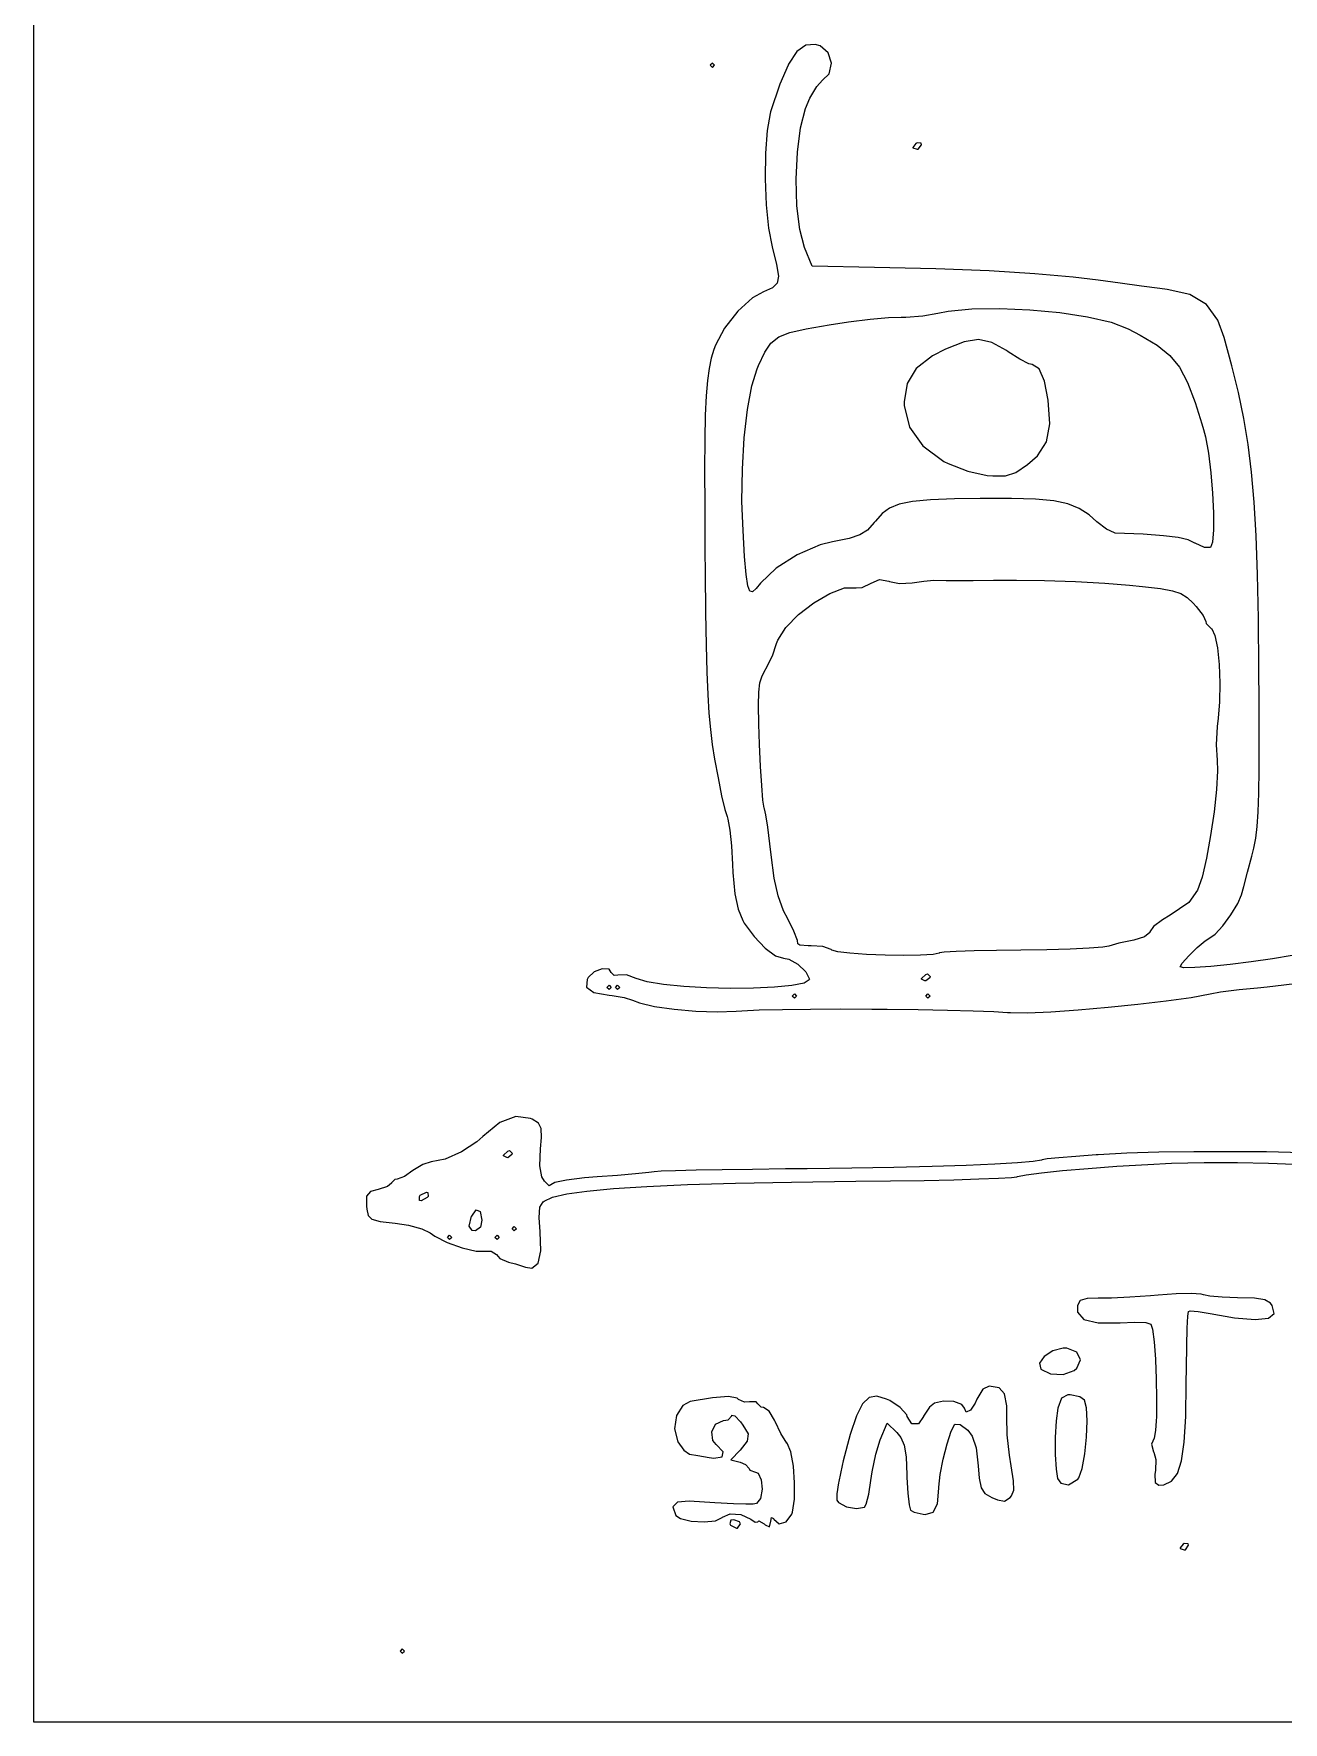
# Model space of a CAD drawing. Extents: x 10 to 96, y -67.8 to -17.5.
# Drawn here: x 9.97 to 26.97, y -62.53 to -39.54 of the extents above; entities that cross this region are included whole.
import ezdxf

# ---------------------------------------------------------------- set-up
doc = ezdxf.new("R2010")
doc.units = 0
doc.layers.add('BLACK', color=7, linetype='CONTINUOUS')

msp = doc.modelspace()

# ---------------------------------------------------------------- linework, layer by layer
at = {"layer": 'BLACK', "linetype": 'CONTINUOUS'}
for p, q in [((9.96582, -40), (9.96582, -17.474365)), ((20.474501, -39.696113), (20.355489, -39.78259)), ((20.605173, -39.687273), (20.474501, -39.696113)), ((20.669423, -39.70596), (20.605173, -39.687273)), ((20.782213, -39.801131), (20.669423, -39.70596)), ((19.20485, -39.941339), (19.17552, -39.970669)), ((19.17552, -39.970669), (19.20485, -40)), ((19.23418, -39.970669), (19.20485, -39.941339)), ((19.20485, -40), (19.23418, -39.970669)), ((20.23471, -39.970669), (20.123639, -40.226878)), ((20.240935, -39.956309), (20.23471, -39.970669)), ((20.355489, -39.78259), (20.240935, -39.956309)), ((20.824187, -39.943734), (20.782213, -39.801131)), ((20.791794, -40.087088), (20.824187, -39.943734)), ((9.96582, -62.525635), (9.96582, -40)), ((20.62358, -40.259575), (20.704998, -40.173677)), ((20.704998, -40.173677), (20.791794, -40.087088)), ((20.123639, -40.226878), (19.996402, -40.603901)), ((20.470356, -40.559235), (20.531407, -40.418185)), ((20.531407, -40.418185), (20.62358, -40.259575)), ((19.989887, -40.626285), (19.949051, -40.859796)), ((19.996402, -40.603901), (19.989887, -40.626285)), ((20.402332, -40.822741), (20.470356, -40.559235)), ((19.949051, -40.859796), (19.926757, -41.168746)), ((20.360364, -41.155948), (20.402332, -40.822741)), ((21.973669, -41.038598), (21.932564, -41.088681)), ((21.932564, -41.088681), (21.934089, -41.094535)), ((21.934089, -41.094535), (21.991224, -41.114549)), ((21.991224, -41.026558), (21.973669, -41.038598)), ((22.045279, -41.031209), (21.991224, -41.026558)), ((21.991224, -41.114549), (22.007303, -41.112162)), ((22.007303, -41.112162), (22.049885, -41.052427)), ((22.049885, -41.052427), (22.045279, -41.031209)), ((19.926757, -41.168746), (19.922633, -41.517333)), ((20.344683, -41.522167), (20.360364, -41.155948)), ((19.922633, -41.517333), (19.936306, -41.869753)), ((20.355519, -41.88471), (20.344683, -41.522167)), ((19.936306, -41.869753), (19.967404, -42.190202)), ((20.393101, -42.206887), (20.355519, -41.88471)), ((19.967404, -42.190202), (20.015553, -42.442878)), ((20.45766, -42.45201), (20.393101, -42.206887)), ((20.015553, -42.442878), (20.077631, -42.681715)), ((20.458468, -42.45401), (20.45766, -42.45201)), ((20.561651, -42.708252), (20.458468, -42.45401)), ((20.077631, -42.681715), (20.103189, -42.840109)), ((21.408424, -42.723287), (20.561651, -42.708252)), ((22.245672, -42.743234), (21.408424, -42.723287)), ((22.97198, -42.771534), (22.245672, -42.743234)), ((20.08557, -42.9375), (20.019909, -42.999886)), ((20.103189, -42.840109), (20.08557, -42.9375)), ((23.593454, -42.808533), (22.97198, -42.771534)), ((24.116203, -42.854578), (23.593454, -42.808533)), ((24.454966, -42.89637), (24.116203, -42.854578)), ((24.753143, -42.938295), (24.454966, -42.89637)), ((25.047176, -42.978481), (24.753143, -42.938295)), ((19.751471, -43.139385), (19.550517, -43.320786)), ((19.901342, -43.053263), (19.751471, -43.139385)), ((20.019909, -42.999886), (19.901342, -43.053263)), ((25.293295, -43.010992), (25.047176, -42.978481)), ((25.393534, -43.023593), (25.293295, -43.010992)), ((25.705411, -43.09384), (25.393534, -43.023593)), ((25.929246, -43.227373), (25.705411, -43.09384)), ((19.550517, -43.320786), (19.370523, -43.547785)), ((21.054925, -43.465497), (21.349855, -43.428665)), ((21.349855, -43.428665), (21.600971, -43.405032)), ((21.600971, -43.405032), (21.772464, -43.398485)), ((21.772464, -43.398485), (21.838094, -43.398772)), ((21.838094, -43.398772), (22.070622, -43.382907)), ((22.070622, -43.382907), (22.271078, -43.348051)), ((22.271078, -43.348051), (22.412784, -43.318704)), ((22.412784, -43.318704), (22.734898, -43.286871)), ((22.734898, -43.286871), (23.114962, -43.280944)), ((23.114962, -43.280944), (23.523863, -43.29857)), ((23.523863, -43.29857), (23.93249, -43.3374)), ((23.93249, -43.3374), (24.311728, -43.395081)), ((24.311728, -43.395081), (24.632465, -43.469263)), ((26.084507, -43.44051), (25.929246, -43.227373)), ((19.370523, -43.547785), (19.244562, -43.783602)), ((20.106972, -43.668529), (20.259161, -43.607967)), ((20.259161, -43.607967), (20.48062, -43.558065)), ((20.48062, -43.558065), (20.794692, -43.504581)), ((20.794692, -43.504581), (21.054925, -43.465497)), ((24.632465, -43.469263), (24.865589, -43.557595)), ((24.865589, -43.557595), (25.026948, -43.644336)), ((25.026948, -43.644336), (25.256608, -43.782555)), ((26.171399, -43.675617), (26.084507, -43.44051)), ((19.223418, -43.841105), (19.187152, -43.960483)), ((19.244562, -43.783602), (19.223418, -43.841105)), ((19.832569, -44.056609), (19.917021, -43.878607)), ((19.917021, -43.878607), (20.000707, -43.753995)), ((20.000707, -43.753995), (20.106972, -43.668529)), ((22.376386, -43.837979), (22.201036, -43.928294)), ((22.630583, -43.736943), (22.376386, -43.837979)), ((22.827861, -43.705232), (22.630583, -43.736943)), ((23.007015, -43.744327), (22.827861, -43.705232)), ((23.206843, -43.85571), (23.007015, -43.744327)), ((23.228933, -43.870526), (23.206843, -43.85571)), ((23.387716, -43.969762), (23.228933, -43.870526)), ((25.256608, -43.782555), (25.429185, -43.920617)), ((26.276237, -44.064356), (26.171399, -43.675617)), ((19.158084, -44.096926), (19.135577, -44.262962)), ((19.187152, -43.960483), (19.158084, -44.096926)), ((19.740064, -44.334744), (19.811539, -44.104415)), ((19.811539, -44.104415), (19.832569, -44.056609)), ((21.978563, -44.100737), (21.854037, -44.304411)), ((22.201036, -43.928294), (21.978563, -44.100737)), ((23.513577, -44.033645), (23.387716, -43.969762)), ((23.558329, -44.046507), (23.513577, -44.033645)), ((23.650928, -44.103586), (23.558329, -44.046507)), ((23.724528, -44.273029), (23.650928, -44.103586)), ((25.429185, -43.920617), (25.561729, -44.081332)), ((25.561729, -44.081332), (25.671292, -44.287509)), ((26.36444, -44.427247), (26.276237, -44.064356)), ((19.135577, -44.262962), (19.118997, -44.471121)), ((19.681611, -44.656153), (19.740064, -44.334744)), ((21.854037, -44.304411), (21.815243, -44.554923)), ((23.77605, -44.52875), (23.724528, -44.273029)), ((25.671292, -44.287509), (25.774926, -44.561956)), ((19.118997, -44.471121), (19.10771, -44.733934)), ((21.815243, -44.554923), (21.816482, -44.603132)), ((23.797939, -44.850154), (23.77605, -44.52875)), ((25.774926, -44.561956), (25.865403, -44.850154)), ((26.437447, -44.779287), (26.36444, -44.427247)), ((19.10771, -44.733934), (19.101081, -45.063929)), ((19.638413, -45.042899), (19.681611, -44.656153)), ((21.816482, -44.603132), (21.887036, -44.897141)), ((26.496696, -45.135472), (26.437447, -44.779287)), ((19.612702, -45.469237), (19.638413, -45.042899)), ((21.887036, -44.897141), (22.066606, -45.150047)), ((23.751716, -45.09545), (23.797939, -44.850154)), ((25.865403, -44.850154), (25.88968, -44.927482)), ((25.88968, -44.927482), (25.915286, -45.027841)), ((25.915286, -45.027841), (25.955375, -45.252815)), ((19.101081, -45.063929), (19.098474, -45.473638)), ((22.066606, -45.150047), (22.356131, -45.363258)), ((23.629504, -45.289211), (23.751716, -45.09545)), ((25.955375, -45.252815), (25.98808, -45.518116)), ((26.543625, -45.510801), (26.496696, -45.135472)), ((19.098474, -45.473638), (19.099257, -45.975589)), ((19.606711, -45.909424), (19.612702, -45.469237)), ((22.356131, -45.363258), (22.413584, -45.39337)), ((22.413584, -45.39337), (22.681629, -45.497153)), ((22.681629, -45.497153), (22.94632, -45.553567)), ((23.332646, -45.513581), (23.494257, -45.407532)), ((23.494257, -45.407532), (23.629504, -45.289211)), ((22.94632, -45.553567), (23.023365, -45.560457)), ((23.023365, -45.560457), (23.195562, -45.559258)), ((23.195562, -45.559258), (23.332646, -45.513581)), ((25.98808, -45.518116), (26.011838, -45.79767)), ((26.579673, -45.920269), (26.543625, -45.510801)), ((19.620627, -46.306004), (19.606711, -45.909424)), ((21.748237, -45.945463), (21.617085, -45.999216)), ((21.926892, -45.909464), (21.748237, -45.945463)), ((22.171256, -45.88731), (21.926892, -45.909464)), ((22.499536, -45.875096), (22.171256, -45.88731)), ((22.850166, -45.869695), (22.499536, -45.875096)), ((23.275293, -45.868454), (22.850166, -45.869695)), ((23.602898, -45.877348), (23.275293, -45.868454)), ((23.852617, -45.900278), (23.602898, -45.877348)), ((24.044082, -45.941144), (23.852617, -45.900278)), ((24.196929, -46.003845), (24.044082, -45.941144)), ((26.011838, -45.79767), (26.025086, -46.065404)), ((26.606279, -46.378873), (26.579673, -45.920269)), ((19.099257, -45.975589), (19.102793, -46.582311)), ((21.424464, -46.175605), (21.408328, -46.195763)), ((21.51523, -46.074628), (21.424464, -46.175605)), ((21.617085, -45.999216), (21.51523, -46.074628)), ((24.33079, -46.092281), (24.196929, -46.003845)), ((24.438485, -46.185182), (24.33079, -46.092281)), ((24.567588, -46.285127), (24.438485, -46.185182)), ((26.025086, -46.065404), (26.02626, -46.295242)), ((19.643126, -46.656238), (19.620627, -46.306004)), ((21.065442, -46.412833), (20.839229, -46.45912)), ((21.211598, -46.365185), (21.065442, -46.412833)), ((21.313844, -46.298665), (21.211598, -46.365185)), ((21.408328, -46.195763), (21.313844, -46.298665)), ((24.675754, -46.336803), (24.567588, -46.285127)), ((24.689008, -46.338573), (24.675754, -46.336803)), ((25.066135, -46.355088), (24.689008, -46.338573)), ((25.344465, -46.374581), (25.066135, -46.355088)), ((25.542521, -46.399436), (25.344465, -46.374581)), ((25.678828, -46.432038), (25.542521, -46.399436)), ((26.02626, -46.295242), (26.0138, -46.461111)), ((26.624881, -46.901612), (26.606279, -46.378873)), ((19.102793, -46.582311), (19.105068, -46.879298)), ((20.357482, -46.633852), (20.071168, -46.815514)), ((20.672441, -46.501361), (20.357482, -46.633852)), ((20.839229, -46.45912), (20.672441, -46.501361)), ((25.771907, -46.47477), (25.678828, -46.432038)), ((25.778083, -46.478725), (25.771907, -46.47477)), ((25.901233, -46.535897), (25.778083, -46.478725)), ((25.986141, -46.536937), (25.901233, -46.535897)), ((26.0138, -46.461111), (25.986141, -46.536937)), ((19.105068, -46.879298), (19.110581, -47.420133)), ((19.662966, -46.901998), (19.643126, -46.656238)), ((20.071168, -46.815514), (19.85783, -47.020965)), ((19.684343, -47.055934), (19.662966, -46.901998)), ((19.711452, -47.130691), (19.684343, -47.055934)), ((19.799654, -47.093265), (19.748491, -47.138919)), ((19.85783, -47.020965), (19.799654, -47.093265)), ((20.802967, -47.160269), (21.004362, -47.086305)), ((21.004362, -47.086305), (21.160407, -47.084954)), ((21.160407, -47.084954), (21.241902, -47.078738)), ((21.241902, -47.078738), (21.365904, -47.021474)), ((21.365904, -47.021474), (21.477866, -46.970165)), ((21.477866, -46.970165), (21.603845, -46.992442)), ((21.603845, -46.992442), (21.615486, -46.998165)), ((21.615486, -46.998165), (21.751537, -47.024132)), ((21.751537, -47.024132), (21.923078, -47.015821)), ((21.923078, -47.015821), (22.084372, -46.991722)), ((22.084372, -46.991722), (22.217216, -46.981834)), ((22.217216, -46.981834), (22.387183, -46.982668)), ((22.387183, -46.982668), (22.40894, -46.982915)), ((22.40894, -46.982915), (22.539186, -46.983219)), ((22.539186, -46.983219), (22.753897, -46.983004)), ((22.753897, -46.983004), (23.028999, -46.982308)), ((23.028999, -46.982308), (23.340416, -46.981169)), ((23.340416, -46.981169), (23.342573, -46.98116)), ((23.342573, -46.98116), (23.727058, -46.985239)), ((23.727058, -46.985239), (24.145272, -46.998854)), ((24.145272, -46.998854), (24.546878, -47.019881)), ((24.546878, -47.019881), (24.881542, -47.046197)), ((24.881542, -47.046197), (25.059734, -47.06431)), ((25.059734, -47.06431), (25.302785, -47.093151)), ((25.302785, -47.093151), (25.467946, -47.123323)), ((26.636918, -47.50348), (26.624881, -46.901612)), ((19.748491, -47.138919), (19.711452, -47.130691)), ((20.374247, -47.448728), (20.583752, -47.287519)), ((20.583752, -47.287519), (20.802967, -47.160269)), ((25.467946, -47.123323), (25.580285, -47.161991)), ((25.580285, -47.161991), (25.664875, -47.21632)), ((25.664875, -47.21632), (25.746784, -47.293475)), ((25.746784, -47.293475), (25.787753, -47.33739)), ((25.787753, -47.33739), (25.883299, -47.460296)), ((19.110581, -47.420133), (19.117709, -47.866339)), ((20.201979, -47.624571), (20.374247, -47.448728)), ((25.883299, -47.460296), (25.921478, -47.544123)), ((25.921478, -47.544123), (25.926126, -47.571051)), ((25.926126, -47.571051), (25.993455, -47.640081)), ((26.643827, -48.199477), (26.636918, -47.50348)), ((20.078715, -47.84435), (20.094479, -47.795719)), ((20.094479, -47.795719), (20.201979, -47.624571)), ((25.993455, -47.640081), (26.00146, -47.64447)), ((26.00146, -47.64447), (26.04425, -47.731303)), ((26.04425, -47.731303), (26.078615, -47.902101)), ((19.117709, -47.866339), (19.127165, -48.23326)), ((19.932777, -48.186012), (20.020986, -48.008363)), ((20.020986, -48.008363), (20.078715, -47.84435)), ((26.078615, -47.902101), (26.102354, -48.128503)), ((19.127165, -48.23326), (19.13966, -48.53624)), ((19.880578, -48.283581), (19.925993, -48.197472)), ((19.925993, -48.197472), (19.932777, -48.186012)), ((26.102354, -48.128503), (26.113271, -48.382149)), ((26.645945, -48.623094), (26.643827, -48.199477)), ((19.834117, -48.504052), (19.850553, -48.378231)), ((19.850553, -48.378231), (19.880578, -48.283581)), ((26.113271, -48.382149), (26.109166, -48.63468)), ((19.13966, -48.53624), (19.155908, -48.790621)), ((19.829467, -48.683674), (19.834117, -48.504052)), ((19.834801, -48.939729), (19.829467, -48.683674)), ((26.109166, -48.63468), (26.087842, -48.857736)), ((26.647034, -49.137871), (26.645945, -48.623094)), ((19.155908, -48.790621), (19.176619, -49.011748)), ((19.845017, -49.214125), (19.834801, -48.939729)), ((26.087842, -48.857736), (26.073851, -48.973925)), ((19.176619, -49.011748), (19.202507, -49.214963)), ((26.073851, -48.973925), (26.062591, -49.220796)), ((26.645551, -49.550783), (26.647034, -49.137871)), ((19.202507, -49.214963), (19.234283, -49.415611)), ((19.859342, -49.515922), (19.845017, -49.214125)), ((26.062591, -49.220796), (26.074322, -49.428921)), ((19.234283, -49.415611), (19.2803, -49.670491)), ((19.875712, -49.776334), (19.859342, -49.515922)), ((26.080991, -49.576735), (26.066908, -49.829872)), ((26.074322, -49.428921), (26.080991, -49.576735)), ((26.640774, -49.877272), (26.645551, -49.550783)), ((19.2803, -49.670491), (19.329741, -49.915781)), ((19.892394, -49.972574), (19.875712, -49.776334)), ((26.066908, -49.829872), (26.033643, -50.134792)), ((19.329741, -49.915781), (19.372554, -50.099777)), ((19.372554, -50.099777), (19.40284, -50.195193)), ((19.907652, -50.081855), (19.892394, -49.972574)), ((19.912078, -50.09495), (19.907652, -50.081855)), ((19.9322, -50.173714), (19.912078, -50.09495)), ((26.631986, -50.132781), (26.640774, -49.877272)), ((19.40284, -50.195193), (19.415645, -50.233624)), ((19.415645, -50.233624), (19.440906, -50.38134)), ((19.958778, -50.340933), (19.9322, -50.173714)), ((26.033643, -50.134792), (25.986242, -50.457765)), ((26.618467, -50.332751), (26.631986, -50.132781)), ((19.440906, -50.38134), (19.463255, -50.598168)), ((19.987629, -50.568225), (19.958778, -50.340933)), ((25.986242, -50.457765), (25.929751, -50.765062)), ((26.574363, -50.62784), (26.599499, -50.492623)), ((26.599499, -50.492623), (26.618467, -50.332751)), ((19.463255, -50.598168), (19.478993, -50.852194)), ((20.003892, -50.717727), (19.987629, -50.568225)), ((20.044681, -51.03725), (20.003892, -50.717727)), ((25.929751, -50.765062), (25.869217, -51.022952)), ((26.487783, -50.955214), (26.547624, -50.734873)), ((26.547624, -50.734873), (26.574363, -50.62784)), ((19.478993, -50.852194), (19.484155, -50.95707)), ((19.484155, -50.95707), (19.510198, -51.248689)), ((26.436254, -51.149505), (26.487783, -50.955214)), ((19.510198, -51.248689), (19.55309, -51.458802)), ((20.097678, -51.278253), (20.044681, -51.03725)), ((25.809687, -51.197704), (25.687726, -51.365863)), ((25.869217, -51.022952), (25.809687, -51.197704)), ((26.407392, -51.262817), (26.436254, -51.149505)), ((19.55309, -51.458802), (19.617806, -51.614746)), ((20.172909, -51.479516), (20.097678, -51.278253)), ((20.229967, -51.592019), (20.172909, -51.479516)), ((25.687726, -51.365863), (25.437529, -51.54123)), ((26.262646, -51.533391), (26.356034, -51.381832)), ((26.356034, -51.381832), (26.407392, -51.262817)), ((19.617806, -51.614746), (19.638495, -51.650151)), ((19.638495, -51.650151), (19.770608, -51.832631)), ((20.314126, -51.759647), (20.229967, -51.592019)), ((25.207051, -51.695681), (25.158892, -51.765002)), ((25.33068, -51.602788), (25.207051, -51.695681)), ((25.437529, -51.54123), (25.33068, -51.602788)), ((26.048297, -51.800549), (26.151858, -51.684096)), ((26.151858, -51.684096), (26.262646, -51.533391)), ((19.770608, -51.832631), (19.921548, -51.98941)), ((20.361896, -51.883749), (20.314126, -51.759647)), ((20.365013, -51.930907), (20.361896, -51.883749)), ((20.394129, -51.95004), (20.365013, -51.930907)), ((24.738664, -51.921444), (24.601587, -51.962552)), ((24.917872, -51.883368), (24.738664, -51.921444)), ((24.938915, -51.879829), (24.917872, -51.883368)), ((25.087272, -51.836635), (24.938915, -51.879829)), ((25.157191, -51.775927), (25.087272, -51.836635)), ((25.158892, -51.765002), (25.157191, -51.775927)), ((25.804007, -51.979583), (25.910907, -51.88753)), ((25.910907, -51.88753), (25.974834, -51.849422)), ((25.974834, -51.849422), (25.97659, -51.84935)), ((25.97659, -51.84935), (26.048297, -51.800549)), ((19.921548, -51.98941), (20.064525, -52.095762)), ((20.064525, -52.095762), (20.172749, -52.126959)), ((20.172749, -52.126959), (20.244076, -52.137682)), ((20.244076, -52.137682), (20.368828, -52.208996)), ((20.507389, -51.956626), (20.394129, -51.95004)), ((20.547886, -51.955684), (20.507389, -51.956626)), ((20.709, -51.967723), (20.547886, -51.955684)), ((20.822379, -52.007853), (20.709, -51.967723)), ((20.831893, -52.015818), (20.822379, -52.007853)), ((20.910495, -52.039303), (20.831893, -52.015818)), ((21.076769, -52.05903), (20.910495, -52.039303)), ((21.30174, -52.074238), (21.076769, -52.05903)), ((21.556436, -52.084164), (21.30174, -52.074238)), ((21.811882, -52.088045), (21.556436, -52.084164)), ((22.039106, -52.085119), (21.811882, -52.088045)), ((22.209134, -52.074624), (22.039106, -52.085119)), ((22.292993, -52.055797), (22.209134, -52.074624)), ((22.29472, -52.054317), (22.292993, -52.055797)), ((22.360093, -52.044499), (22.29472, -52.054317)), ((22.523804, -52.035219), (22.360093, -52.044499)), ((22.766872, -52.027116), (22.523804, -52.035219)), ((23.070313, -52.020826), (22.766872, -52.027116)), ((23.404352, -52.017061), (23.070313, -52.020826)), ((23.755832, -52.012182), (23.404352, -52.017061)), ((24.072609, -52.003214), (23.755832, -52.012182)), ((24.333633, -51.991116), (24.072609, -52.003214)), ((24.517852, -51.976847), (24.333633, -51.991116)), ((24.601587, -51.962552), (24.517852, -51.976847)), ((25.599261, -52.191905), (25.688626, -52.092176)), ((25.688626, -52.092176), (25.804007, -51.979583)), ((26.829192, -52.135069), (26.539635, -52.176281)), ((27.097201, -52.090729), (26.829192, -52.135069)), ((17.511005, -52.390417), (17.497855, -52.413558)), ((17.595811, -52.313023), (17.511005, -52.390417)), ((17.705535, -52.271618), (17.595811, -52.313023)), ((17.796458, -52.275839), (17.705535, -52.271618)), ((17.826328, -52.320902), (17.796458, -52.275839)), ((17.868997, -52.363056), (17.826328, -52.320902)), ((17.918035, -52.354728), (17.868997, -52.363056)), ((18.033391, -52.354406), (17.918035, -52.354728)), ((18.167342, -52.400304), (18.033391, -52.354406)), ((18.314473, -52.447797), (18.167342, -52.400304)), ((20.368828, -52.208996), (20.477952, -52.31241)), ((20.477952, -52.31241), (20.524712, -52.4103)), ((22.049885, -52.410159), (22.052584, -52.400749)), ((22.052584, -52.400749), (22.108545, -52.348037)), ((22.108545, -52.348037), (22.131268, -52.338871)), ((22.164952, -52.390932), (22.108545, -52.436027)), ((22.131268, -52.338871), (22.167206, -52.373905)), ((22.167206, -52.373905), (22.164952, -52.390932)), ((25.569515, -52.241935), (25.599261, -52.191905)), ((25.623575, -52.256427), (25.569515, -52.241935)), ((25.770499, -52.254437), (25.623575, -52.256427)), ((25.987406, -52.238635), (25.770499, -52.254437)), ((26.251412, -52.211693), (25.987406, -52.238635)), ((26.539635, -52.176281), (26.251412, -52.211693)), ((17.497855, -52.413558), (17.488431, -52.521226)), ((17.488431, -52.521226), (17.588782, -52.592487)), ((17.588782, -52.592487), (17.800095, -52.62832)), ((17.767668, -52.524018), (17.796998, -52.494688)), ((17.796998, -52.553348), (17.767668, -52.524018)), ((17.796998, -52.494688), (17.826328, -52.524018)), ((17.826328, -52.524018), (17.796998, -52.553348)), ((17.800095, -52.62832), (17.837359, -52.631465)), ((17.884989, -52.524018), (17.914319, -52.494688)), ((17.914319, -52.553348), (17.884989, -52.524018)), ((17.914319, -52.494688), (17.943649, -52.524018)), ((17.943649, -52.524018), (17.914319, -52.553348)), ((18.537292, -52.48538), (18.314473, -52.447797)), ((18.814787, -52.512964), (18.537292, -52.48538)), ((19.125946, -52.53046), (18.814787, -52.512964)), ((19.449758, -52.537779), (19.125946, -52.53046)), ((19.76521, -52.534832), (19.449758, -52.537779)), ((20.051291, -52.521529), (19.76521, -52.534832)), ((20.286989, -52.497782), (20.051291, -52.521529)), ((20.451291, -52.463501), (20.286989, -52.497782)), ((20.29007, -52.641339), (20.3194, -52.612009)), ((20.3194, -52.612009), (20.34873, -52.641339)), ((20.523187, -52.418597), (20.451291, -52.463501)), ((20.524712, -52.4103), (20.523187, -52.418597)), ((22.09527, -52.435355), (22.049885, -52.410159)), ((22.108545, -52.436027), (22.09527, -52.435355)), ((22.108545, -52.641339), (22.137876, -52.612009)), ((22.137876, -52.612009), (22.167206, -52.641339)), ((25.719527, -52.658775), (25.980139, -52.610928)), ((25.980139, -52.610928), (26.122764, -52.584817)), ((26.122764, -52.584817), (26.3732, -52.550886)), ((26.3732, -52.550886), (26.625405, -52.527201)), ((26.625405, -52.527201), (26.757315, -52.517078)), ((26.757315, -52.517078), (27.246254, -52.45757)), ((17.837359, -52.631465), (18.004429, -52.65862)), ((18.004429, -52.65862), (18.115152, -52.696574)), ((18.115152, -52.696574), (18.209386, -52.735476)), ((18.209386, -52.735476), (18.414934, -52.782513)), ((18.414934, -52.782513), (18.681666, -52.820491)), ((18.681666, -52.820491), (18.977433, -52.846009)), ((18.977433, -52.846009), (19.270088, -52.855664)), ((19.270088, -52.855664), (19.527483, -52.846053)), ((19.527483, -52.846053), (19.606109, -52.840494)), ((19.606109, -52.840494), (19.842094, -52.83066)), ((19.842094, -52.83066), (20.16044, -52.823113)), ((20.16044, -52.823113), (20.537711, -52.81821)), ((20.3194, -52.670669), (20.29007, -52.641339)), ((20.34873, -52.641339), (20.3194, -52.670669)), ((20.537711, -52.81821), (20.950473, -52.816311)), ((20.950473, -52.816311), (21.375289, -52.817774)), ((21.375289, -52.817774), (21.58388, -52.819723)), ((21.58388, -52.819723), (22.005729, -52.825618)), ((22.005729, -52.825618), (22.404014, -52.833607)), ((22.137876, -52.670669), (22.108545, -52.641339)), ((22.167206, -52.641339), (22.137876, -52.670669)), ((22.404014, -52.833607), (22.755297, -52.843099)), ((22.755297, -52.843099), (23.036137, -52.853505)), ((23.036137, -52.853505), (23.223095, -52.864237)), ((23.494231, -52.867646), (23.811091, -52.854345)), ((23.811091, -52.854345), (24.18497, -52.829187)), ((24.18497, -52.829187), (24.58931, -52.794611)), ((24.58931, -52.794611), (24.997555, -52.753057)), ((24.997555, -52.753057), (25.383146, -52.706965)), ((25.383146, -52.706965), (25.719527, -52.658775)), ((23.223095, -52.864237), (23.260948, -52.866648)), ((23.260948, -52.866648), (23.494231, -52.867646)), ((16.311389, -54.364069), (16.079977, -54.55229)), ((16.530395, -54.28109), (16.311389, -54.364069)), ((16.727211, -54.306775), (16.530395, -54.28109)), ((16.750141, -54.317997), (16.727211, -54.306775)), ((16.835151, -54.373087), (16.750141, -54.317997)), ((16.874919, -54.443546), (16.835151, -54.373087)), ((16.879763, -54.56548), (16.874919, -54.443546)), ((15.998113, -54.625533), (15.78946, -54.762012)), ((16.079977, -54.55229), (15.998113, -54.625533)), ((16.865642, -54.722292), (16.879763, -54.56548)), ((15.373447, -54.899769), (15.260908, -54.931851)), ((15.5651, -54.861361), (15.373447, -54.899769)), ((15.78946, -54.762012), (15.5651, -54.861361)), ((16.359816, -54.81524), (16.362515, -54.80583)), ((16.405201, -54.840436), (16.359816, -54.81524)), ((16.362515, -54.80583), (16.418476, -54.753117)), ((16.418476, -54.841108), (16.405201, -54.840436)), ((16.418476, -54.753117), (16.441199, -54.743952)), ((16.474882, -54.796013), (16.418476, -54.841108)), ((16.441199, -54.743952), (16.477137, -54.778986)), ((16.477137, -54.778986), (16.474882, -54.796013)), ((16.854662, -54.950828), (16.865642, -54.722292)), ((23.356441, -54.912725), (23.047544, -54.930959)), ((23.572339, -54.893473), (23.356441, -54.912725)), ((23.684172, -54.873624), (23.572339, -54.893473)), ((23.693011, -54.869661), (23.684172, -54.873624)), ((23.759744, -54.85905), (23.693011, -54.869661)), ((23.920189, -54.843217), (23.759744, -54.85905)), ((24.150964, -54.824226), (23.920189, -54.843217)), ((24.428685, -54.804142), (24.150964, -54.824226)), ((24.455597, -54.802324), (24.428685, -54.804142)), ((24.844383, -54.781754), (24.455597, -54.802324)), ((25.282715, -54.768012), (24.844383, -54.781754)), ((25.129562, -54.932157), (25.45314, -54.917924)), ((25.755765, -54.760703), (25.282715, -54.768012)), ((25.45314, -54.917924), (25.897623, -54.908021)), ((26.248709, -54.75943), (25.755765, -54.760703)), ((25.897623, -54.908021), (26.352594, -54.90661)), ((26.746719, -54.763796), (26.248709, -54.75943)), ((26.352594, -54.90661), (26.775559, -54.913749)), ((27.234968, -54.773405), (26.746719, -54.763796)), ((26.775559, -54.913749), (27.124019, -54.929495)), ((14.881596, -55.138852), (14.834642, -55.185739)), ((14.913658, -55.134411), (14.881596, -55.138852)), ((15.011843, -55.09849), (14.913658, -55.134411)), ((15.127945, -55.01709), (15.011843, -55.09849)), ((15.260908, -54.931851), (15.127945, -55.01709)), ((16.883334, -55.099689), (16.854662, -54.950828)), ((16.918215, -55.160288), (16.883334, -55.099689)), ((17.219104, -55.146554), (17.061159, -55.178693)), ((17.463481, -55.117514), (17.219104, -55.146554)), ((17.635682, -55.10335), (17.463481, -55.117514)), ((17.911176, -55.082315), (17.635682, -55.10335)), ((18.156081, -55.061183), (17.911176, -55.082315)), ((18.338531, -55.042837), (18.156081, -55.061183)), ((18.412933, -55.03304), (18.338531, -55.042837)), ((18.505641, -55.026485), (18.412933, -55.03304)), ((18.700581, -55.0196), (18.505641, -55.026485)), ((18.98267, -55.012682), (18.700581, -55.0196)), ((19.336819, -55.006028), (18.98267, -55.012682)), ((19.747944, -54.999936), (19.336819, -55.006028)), ((20.200959, -54.994702), (19.747944, -54.999936)), ((20.495381, -54.992026), (20.200959, -54.994702)), ((21.103286, -54.985238), (20.495381, -54.992026)), ((21.67352, -54.975314), (21.103286, -54.985238)), ((21.15457, -55.16274), (21.629923, -55.157128)), ((21.629923, -55.157128), (22.0848, -55.149688)), ((22.195018, -54.962677), (21.67352, -54.975314)), ((22.0848, -55.149688), (22.490366, -55.14095)), ((22.656715, -54.947751), (22.195018, -54.962677)), ((22.490366, -55.14095), (22.833018, -55.131299)), ((23.047544, -54.930959), (22.656715, -54.947751)), ((22.833018, -55.131299), (23.099157, -55.121119)), ((23.099157, -55.121119), (23.275178, -55.110796)), ((23.275178, -55.110796), (23.347483, -55.100713)), ((23.347483, -55.100713), (23.35943, -55.095569)), ((23.35943, -55.095569), (23.47353, -55.072642)), ((23.47353, -55.072642), (23.683021, -55.045814)), ((23.683021, -55.045814), (23.970637, -55.016718)), ((23.970637, -55.016718), (24.319111, -54.986988)), ((24.319111, -54.986988), (24.711175, -54.958256)), ((24.711175, -54.958256), (25.129562, -54.932157)), ((14.549473, -55.302016), (14.493496, -55.365671)), ((14.493496, -55.365671), (14.493575, -55.500326)), ((14.654891, -55.273017), (14.549473, -55.302016)), ((14.779752, -55.233554), (14.654891, -55.273017)), ((14.834534, -55.187549), (14.779752, -55.233554)), ((14.834642, -55.185739), (14.834534, -55.187549)), ((15.215936, -55.369053), (15.227923, -55.3532)), ((15.218617, -55.423194), (15.215936, -55.369053)), ((15.227923, -55.3532), (15.31085, -55.310392)), ((15.321269, -55.384906), (15.238342, -55.427713)), ((15.31085, -55.310392), (15.330575, -55.314912)), ((15.333257, -55.369053), (15.321269, -55.384906)), ((15.330575, -55.314912), (15.333257, -55.369053)), ((16.911975, -55.43268), (17.027536, -55.380523)), ((16.982353, -55.223783), (16.918215, -55.160288)), ((17.005081, -55.21129), (16.982353, -55.223783)), ((17.061159, -55.178693), (17.005081, -55.21129)), ((17.027536, -55.380523), (17.220403, -55.33467)), ((17.220403, -55.33467), (17.495569, -55.294792)), ((17.495569, -55.294792), (17.858031, -55.260565)), ((17.858031, -55.260565), (18.312781, -55.23166)), ((18.312781, -55.23166), (18.864815, -55.207752)), ((18.864815, -55.207752), (19.519128, -55.188514)), ((19.519128, -55.188514), (20.280715, -55.173619)), ((20.280715, -55.173619), (21.15457, -55.16274)), ((14.493575, -55.500326), (14.497654, -55.540259)), ((14.497654, -55.540259), (14.517455, -55.628252)), ((15.238342, -55.427713), (15.218617, -55.423194)), ((15.927223, -55.635028), (15.987707, -55.551515)), ((15.987707, -55.551515), (16.042587, -55.573643)), ((16.042587, -55.573643), (16.066513, -55.691686)), ((16.843946, -55.654912), (16.855506, -55.516346)), ((16.855506, -55.516346), (16.901164, -55.440931)), ((16.901164, -55.440931), (16.911975, -55.43268)), ((14.517455, -55.628252), (14.570074, -55.678631)), ((14.570074, -55.678631), (14.683469, -55.707981)), ((14.683469, -55.707981), (14.885598, -55.732888)), ((14.885598, -55.732888), (15.066519, -55.761635)), ((15.066519, -55.761635), (15.250083, -55.810838)), ((15.250083, -55.810838), (15.359744, -55.865095)), ((15.893042, -55.77401), (15.926138, -55.637823)), ((15.934934, -55.832809), (15.893042, -55.77401)), ((15.926138, -55.637823), (15.927223, -55.635028)), ((15.978522, -55.838337), (15.934934, -55.832809)), ((16.049291, -55.787343), (15.978522, -55.838337)), ((16.066513, -55.691686), (16.049291, -55.787343)), ((16.477137, -55.809007), (16.506467, -55.779676)), ((16.506467, -55.838337), (16.477137, -55.809007)), ((16.506467, -55.779676), (16.535797, -55.809007)), ((16.535797, -55.809007), (16.506467, -55.838337)), ((16.859871, -55.850753), (16.843946, -55.654912)), ((15.359744, -55.865095), (15.42395, -55.911546)), ((15.42395, -55.911546), (15.595456, -55.996058)), ((15.595456, -55.996058), (15.799216, -56.067959)), ((15.597229, -55.926328), (15.626559, -55.896997)), ((15.626559, -55.955658), (15.597229, -55.926328)), ((15.626559, -55.896997), (15.65589, -55.926328)), ((15.65589, -55.926328), (15.626559, -55.955658)), ((15.799216, -56.067959), (15.990252, -56.112531)), ((16.242495, -55.926328), (16.271825, -55.896997)), ((16.271825, -55.955658), (16.242495, -55.926328)), ((16.271825, -55.896997), (16.301155, -55.926328)), ((16.301155, -55.926328), (16.271825, -55.955658)), ((16.869534, -56.109527), (16.859871, -55.850753)), ((15.990252, -56.112531), (16.123589, -56.115057)), ((16.123589, -56.115057), (16.19205, -56.111692)), ((16.19205, -56.111692), (16.263218, -56.159692)), ((16.263218, -56.159692), (16.310363, -56.211778)), ((16.310363, -56.211778), (16.428323, -56.262987)), ((16.428323, -56.262987), (16.525245, -56.287553)), ((16.525245, -56.287553), (16.658385, -56.332077)), ((16.74499, -56.346148), (16.830288, -56.276936)), ((16.830288, -56.276936), (16.869534, -56.109527)), ((16.658385, -56.332077), (16.74499, -56.346148)), ((24.307694, -56.757195), (24.210147, -56.786569)), ((24.456249, -56.754504), (24.307694, -56.757195)), ((24.635424, -56.752387), (24.456249, -56.754504)), ((24.887036, -56.740767), (24.635424, -56.752387)), ((25.16679, -56.721886), (24.887036, -56.740767)), ((25.271577, -56.713246), (25.16679, -56.721886)), ((25.51851, -56.696408), (25.271577, -56.713246)), ((25.723158, -56.691158), (25.51851, -56.696408)), ((25.856132, -56.697826), (25.723158, -56.691158)), ((25.887513, -56.706316), (25.856132, -56.697826)), ((25.974957, -56.727138), (25.887513, -56.706316)), ((26.143159, -56.741968), (25.974957, -56.727138)), ((26.354139, -56.747575), (26.143159, -56.741968)), ((26.582735, -56.753928), (26.354139, -56.747575)), ((26.722466, -56.777134), (26.582735, -56.753928)), ((24.210147, -56.786569), (24.172457, -56.85466)), ((24.172457, -56.85466), (24.17395, -56.9438)), ((24.17395, -56.9438), (24.262327, -57.042942)), ((25.676805, -56.999713), (25.686836, -56.933967)), ((25.686836, -56.933967), (25.707861, -56.92767)), ((25.707861, -56.92767), (25.81704, -56.932748)), ((25.81704, -56.932748), (25.980139, -56.960033)), ((25.980139, -56.960033), (26.312107, -57.020148)), ((26.801308, -56.823412), (26.722466, -56.777134)), ((26.775021, -57.025427), (26.852314, -56.96085)), ((26.823423, -56.8519), (26.801308, -56.823412)), ((26.852314, -56.96085), (26.823423, -56.8519)), ((24.262327, -57.042942), (24.45595, -57.090715)), ((24.45595, -57.090715), (24.754643, -57.087048)), ((24.754643, -57.087048), (24.950528, -57.077816)), ((24.950528, -57.077816), (25.103601, -57.084595)), ((25.103601, -57.084595), (25.173732, -57.10639)), ((25.173732, -57.10639), (25.194731, -57.177093)), ((25.194731, -57.177093), (25.217372, -57.348464)), ((25.660918, -57.401738), (25.667945, -57.162422)), ((25.667945, -57.162422), (25.676805, -56.999713)), ((26.312107, -57.020148), (26.5941, -57.045302)), ((26.5941, -57.045302), (26.775021, -57.025427)), ((23.977043, -57.432474), (23.839323, -57.471282)), ((24.030743, -57.43309), (23.977043, -57.432474)), ((24.164279, -57.488867), (24.030743, -57.43309)), ((25.217372, -57.348464), (25.234822, -57.583305)), ((25.656386, -57.697301), (25.660918, -57.401738)), ((23.722615, -57.548422), (23.657258, -57.639508)), ((23.657258, -57.639508), (23.673594, -57.720152)), ((23.839323, -57.471282), (23.722615, -57.548422)), ((24.213314, -57.592228), (24.164279, -57.488867)), ((24.16626, -57.706849), (24.213314, -57.592228)), ((25.234822, -57.583305), (25.235203, -57.592228)), ((25.235203, -57.592228), (25.246266, -57.851556)), ((23.673594, -57.720152), (23.804885, -57.785193)), ((23.804885, -57.785193), (23.978762, -57.793594)), ((23.978762, -57.793594), (24.128705, -57.740202)), ((24.128705, -57.740202), (24.16626, -57.706849)), ((25.246266, -57.851556), (25.250892, -58.123158)), ((25.648192, -58.363875), (25.655087, -57.91144)), ((25.655087, -57.91144), (25.656386, -57.697301)), ((19.204205, -58.108384), (18.902744, -58.158767)), ((19.421346, -58.093778), (19.204205, -58.108384)), ((19.542603, -58.115435), (19.421346, -58.093778)), ((19.559893, -58.13108), (19.542603, -58.115435)), ((19.641809, -58.171263), (19.559893, -58.13108)), ((21.336671, -58.105296), (21.247335, -58.189884)), ((21.442409, -58.088452), (21.336671, -58.105296)), ((21.573752, -58.127407), (21.442409, -58.088452)), ((21.618739, -58.147814), (21.573752, -58.127407)), ((22.803682, -58.126097), (22.779914, -58.183695)), ((22.883463, -57.991151), (22.803682, -58.126097)), ((22.970736, -57.951013), (22.883463, -57.991151)), ((23.106119, -57.974841), (22.970736, -57.951013)), ((23.182204, -58.057644), (23.106119, -57.974841)), ((23.211423, -58.220712), (23.182204, -58.057644)), ((23.954073, -58.116086), (23.905023, -58.25075)), ((24.043771, -58.068945), (23.954073, -58.116086)), ((24.073822, -58.067436), (24.043771, -58.068945)), ((24.206557, -58.098532), (24.073822, -58.067436)), ((24.268256, -58.1425), (24.206557, -58.098532)), ((24.298782, -58.244685), (24.268256, -58.1425)), ((25.250892, -58.123158), (25.247884, -58.368051)), ((18.714107, -58.351725), (18.687738, -58.529792)), ((18.800109, -58.213636), (18.714107, -58.351725)), ((18.902744, -58.158767), (18.800109, -58.213636)), ((19.419952, -58.407495), (19.468823, -58.352828)), ((19.468823, -58.352828), (19.469617, -58.346097)), ((19.469617, -58.346097), (19.507967, -58.35306)), ((19.507967, -58.35306), (19.586144, -58.435406)), ((19.710085, -58.166029), (19.641809, -58.171263)), ((19.800047, -58.164782), (19.710085, -58.166029)), ((19.820786, -58.190249), (19.800047, -58.164782)), ((19.867857, -58.238521), (19.820786, -58.190249)), ((19.90166, -58.243418), (19.867857, -58.238521)), ((19.975349, -58.29278), (19.90166, -58.243418)), ((20.049434, -58.413658), (19.975349, -58.29278)), ((21.165198, -58.354164), (21.081057, -58.610082)), ((21.247335, -58.189884), (21.165198, -58.354164)), ((21.761438, -58.240228), (21.618739, -58.147814)), ((21.849729, -58.342568), (21.761438, -58.240228)), ((21.857405, -58.362646), (21.849729, -58.342568)), ((21.921063, -58.461763), (21.857405, -58.362646)), ((22.078104, -58.364163), (22.007859, -58.462151)), ((22.079235, -58.360676), (22.078104, -58.364163)), ((22.160647, -58.235892), (22.079235, -58.360676)), ((22.228635, -58.183275), (22.160647, -58.235892)), ((22.349057, -58.153879), (22.228635, -58.183275)), ((22.488705, -58.162109), (22.349057, -58.153879)), ((22.599917, -58.200193), (22.488705, -58.162109)), ((22.63649, -58.249777), (22.599917, -58.200193)), ((22.660535, -58.306738), (22.63649, -58.249777)), ((22.716453, -58.278711), (22.660535, -58.306738)), ((22.779914, -58.183695), (22.716453, -58.278711)), ((23.2117, -58.363659), (23.211423, -58.220712)), ((23.21865, -58.611572), (23.2117, -58.363659)), ((23.905023, -58.25075), (23.88297, -58.422361)), ((24.307914, -58.42506), (24.298782, -58.244685)), ((25.247884, -58.368051), (25.244413, -58.42506)), ((25.62796, -58.711406), (25.648192, -58.363875)), ((18.687738, -58.529792), (18.733233, -58.70819)), ((19.19433, -58.573822), (19.247458, -58.466306)), ((19.211277, -58.692142), (19.19433, -58.573822)), ((19.247458, -58.466306), (19.355455, -58.419399)), ((19.355455, -58.419399), (19.419952, -58.407495)), ((19.586144, -58.435406), (19.62043, -58.479988)), ((19.62043, -58.479988), (19.690527, -58.602079)), ((19.690527, -58.602079), (19.677355, -58.700713)), ((20.057972, -58.434064), (20.049434, -58.413658)), ((20.135868, -58.597101), (20.057972, -58.434064)), ((20.218702, -58.724905), (20.135868, -58.597101)), ((21.48897, -58.683036), (21.584062, -58.455449)), ((21.584062, -58.455449), (21.712711, -58.584098)), ((21.712711, -58.584098), (21.767791, -58.649668)), ((22.007859, -58.462151), (21.921063, -58.461763)), ((22.398998, -58.734565), (22.455605, -58.562951)), ((22.455605, -58.562951), (22.505206, -58.468559)), ((22.505206, -58.468559), (22.506539, -58.467304)), ((22.506539, -58.467304), (22.57882, -58.471645)), ((22.57882, -58.471645), (22.680836, -58.550814)), ((22.680836, -58.550814), (22.739695, -58.630205)), ((23.88297, -58.422361), (23.871166, -58.648309)), ((24.298723, -58.647073), (24.307914, -58.42506)), ((25.23643, -58.556176), (25.215716, -58.657472)), ((25.244413, -58.42506), (25.23643, -58.556176)), ((18.733233, -58.70819), (18.814186, -58.824005)), ((18.814186, -58.824005), (18.893333, -58.877927)), ((19.256322, -58.744029), (19.211277, -58.692142)), ((19.34911, -58.843839), (19.256322, -58.744029)), ((19.580192, -58.822897), (19.456919, -58.955215)), ((19.677355, -58.700713), (19.580192, -58.822897)), ((20.220069, -58.726525), (20.218702, -58.724905)), ((20.270578, -58.845173), (20.220069, -58.726525)), ((21.081057, -58.610082), (20.985709, -58.969585)), ((21.427034, -58.878532), (21.48897, -58.683036)), ((21.767791, -58.649668), (21.815119, -58.755855)), ((21.815119, -58.755855), (21.840518, -58.914012)), ((22.34522, -58.944513), (22.398998, -58.734565)), ((22.739695, -58.630205), (22.796927, -58.792383)), ((22.796927, -58.792383), (22.823778, -59.035026)), ((23.247047, -58.890929), (23.21865, -58.611572)), ((23.871166, -58.648309), (23.8707, -58.881981)), ((24.274284, -58.874171), (24.298723, -58.647073)), ((25.215716, -58.657472), (25.182651, -58.742343)), ((25.182651, -58.742343), (25.207307, -58.843241)), ((25.59118, -58.966017), (25.62796, -58.711406)), ((18.893333, -58.877927), (18.894523, -58.878065)), ((18.894523, -58.878065), (19.004972, -58.895229)), ((19.004972, -58.895229), (19.160855, -58.923692)), ((19.160855, -58.923692), (19.223326, -58.932207)), ((19.223326, -58.932207), (19.334907, -58.912595)), ((19.334907, -58.912595), (19.34911, -58.843839)), ((19.456919, -58.955215), (19.580192, -58.987451)), ((19.580192, -58.987451), (19.654458, -59.017402)), ((19.654458, -59.017402), (19.703465, -59.071506)), ((20.305966, -59.03949), (20.270578, -58.845173)), ((20.32349, -59.268474), (20.305966, -59.03949)), ((20.970837, -59.030528), (20.924414, -59.247743)), ((20.985709, -58.969585), (20.970837, -59.030528)), ((21.376921, -59.118581), (21.427034, -58.878532)), ((21.840518, -58.914012), (21.851912, -59.156735)), ((22.304101, -59.15391), (22.34522, -58.944513)), ((22.823778, -59.035026), (22.835505, -59.203853)), ((23.270352, -59.034125), (23.247047, -58.890929)), ((23.304849, -59.24138), (23.270352, -59.034125)), ((23.8707, -58.881981), (23.881618, -59.081882)), ((24.237671, -59.069804), (24.274284, -58.874171)), ((25.207307, -58.843241), (25.211611, -58.848177)), ((25.211611, -58.848177), (25.240347, -58.949792)), ((25.240347, -58.949792), (25.234396, -59.100916)), ((25.534639, -59.139687), (25.59118, -58.966017)), ((19.703465, -59.071506), (19.71334, -59.095286)), ((19.71334, -59.095286), (19.791455, -59.123325)), ((19.791455, -59.123325), (19.825059, -59.137078)), ((19.825059, -59.137078), (19.868533, -59.225548)), ((19.868533, -59.225548), (19.880976, -59.355317)), ((20.320406, -59.491127), (20.32349, -59.268474)), ((20.921206, -59.268474), (20.898302, -59.416496)), ((20.924414, -59.247743), (20.921206, -59.268474)), ((21.334143, -59.422387), (21.361097, -59.236951)), ((21.361097, -59.236951), (21.376921, -59.118581)), ((21.851912, -59.156735), (21.852956, -59.195024)), ((21.852956, -59.195024), (21.863888, -59.406952)), ((22.285477, -59.323871), (22.304101, -59.15391)), ((22.835505, -59.203853), (22.861663, -59.334397)), ((23.307082, -59.367612), (23.304849, -59.24138)), ((23.881618, -59.081882), (23.903967, -59.206518)), ((23.903967, -59.206518), (23.947059, -59.269726)), ((23.947059, -59.269726), (24.052613, -59.292119)), ((24.052613, -59.292119), (24.177987, -59.215943)), ((24.177987, -59.215943), (24.191958, -59.197418)), ((24.191958, -59.197418), (24.237671, -59.069804)), ((25.234396, -59.100916), (25.227773, -59.147056)), ((25.227773, -59.147056), (25.230738, -59.264419)), ((25.230738, -59.264419), (25.283203, -59.298409)), ((25.283203, -59.298409), (25.349424, -59.29213)), ((25.349424, -59.29213), (25.455124, -59.244398)), ((25.455124, -59.244398), (25.534639, -59.139687)), ((18.887801, -59.518368), (18.72891, -59.528723)), ((19.239242, -59.541444), (18.887801, -59.518368)), ((19.860726, -59.478377), (19.80612, -59.54672)), ((19.880976, -59.355317), (19.860726, -59.478377)), ((20.293969, -59.666451), (20.320406, -59.491127)), ((20.898302, -59.416496), (20.897818, -59.504436)), ((20.897818, -59.504436), (20.920983, -59.535388)), ((21.299268, -59.55596), (21.334143, -59.422387)), ((21.863888, -59.406952), (21.880534, -59.565217)), ((22.267139, -59.551197), (22.285223, -59.338504)), ((22.285223, -59.338504), (22.285477, -59.323871)), ((22.861663, -59.334397), (22.914665, -59.410327)), ((22.914665, -59.410327), (23.009452, -59.466346)), ((23.009452, -59.466346), (23.085044, -59.499562)), ((23.085044, -59.499562), (23.182332, -59.514829)), ((23.182332, -59.514829), (23.257874, -59.46565)), ((23.257874, -59.46565), (23.276124, -59.444856)), ((23.276124, -59.444856), (23.307082, -59.367612)), ((18.72891, -59.528723), (18.66516, -59.592208)), ((18.66516, -59.592208), (18.70505, -59.70993)), ((18.70505, -59.70993), (18.76947, -59.75375)), ((18.76947, -59.75375), (18.915826, -59.788585)), ((19.490691, -59.554979), (19.239242, -59.541444)), ((19.247964, -59.783532), (19.338976, -59.739261)), ((19.338976, -59.739261), (19.342958, -59.734106)), ((19.342958, -59.734106), (19.446374, -59.687105)), ((19.446374, -59.687105), (19.592131, -59.697845)), ((19.659044, -59.559493), (19.490691, -59.554979)), ((19.592131, -59.697845), (19.726062, -59.763003)), ((19.761196, -59.555507), (19.659044, -59.559493)), ((19.80612, -59.54672), (19.761196, -59.555507)), ((20.001398, -59.790439), (20.010284, -59.737948)), ((20.010284, -59.737948), (20.035617, -59.753926)), ((20.035617, -59.753926), (20.038482, -59.760591)), ((20.20846, -59.798729), (20.284842, -59.694349)), ((20.284842, -59.694349), (20.293969, -59.666451)), ((20.920983, -59.535388), (21.029647, -59.591477)), ((21.029647, -59.591477), (21.167708, -59.617514)), ((21.167708, -59.617514), (21.274685, -59.598415)), ((21.274685, -59.598415), (21.299268, -59.55596)), ((21.880534, -59.565217), (21.899732, -59.637991)), ((21.899732, -59.637991), (21.952115, -59.664889)), ((21.952115, -59.664889), (22.074732, -59.693704)), ((22.074732, -59.693704), (22.10228, -59.696245)), ((22.10228, -59.696245), (22.209067, -59.665535)), ((22.209067, -59.665535), (22.267139, -59.551197)), ((18.915826, -59.788585), (19.091119, -59.799243)), ((19.091119, -59.799243), (19.247964, -59.783532)), ((19.452791, -59.777032), (19.439492, -59.827251)), ((19.439492, -59.827251), (19.451499, -59.843272)), ((19.451499, -59.843272), (19.530945, -59.885912)), ((19.494691, -59.768591), (19.452791, -59.777032)), ((19.574951, -59.799217), (19.494691, -59.768591)), ((19.530945, -59.885912), (19.544041, -59.884233)), ((19.544041, -59.884233), (19.586144, -59.827251)), ((19.586144, -59.827251), (19.574951, -59.799217)), ((19.726062, -59.763003), (19.784325, -59.802052)), ((19.784325, -59.802052), (19.820786, -59.797921)), ((19.820786, -59.797921), (19.837836, -59.786298)), ((19.837836, -59.786298), (19.908776, -59.827251)), ((19.908776, -59.827251), (19.920365, -59.836679)), ((19.920365, -59.836679), (19.983128, -59.864505)), ((19.983128, -59.864505), (20.001398, -59.790439)), ((20.038482, -59.760591), (20.113006, -59.823997)), ((20.113006, -59.823997), (20.20846, -59.798729)), ((25.610621, -60.103264), (25.569515, -60.153346)), ((25.569515, -60.153346), (25.57104, -60.1592)), ((25.57104, -60.1592), (25.628176, -60.179214)), ((25.628176, -60.091224), (25.610621, -60.103264)), ((25.682231, -60.095875), (25.628176, -60.091224)), ((25.628176, -60.179214), (25.644254, -60.176827)), ((25.644254, -60.176827), (25.686836, -60.117092)), ((25.686836, -60.117092), (25.682231, -60.095875)), ((14.981294, -61.528406), (14.951963, -61.557736)), ((14.951963, -61.557736), (14.981294, -61.587067)), ((15.010624, -61.557736), (14.981294, -61.528406)), ((14.981294, -61.587067), (15.010624, -61.557736)), ((40, -62.525635), (9.96582, -62.525635))]:
    msp.add_line(p, q, dxfattribs=at)

doc.saveas('drawing.dxf')
